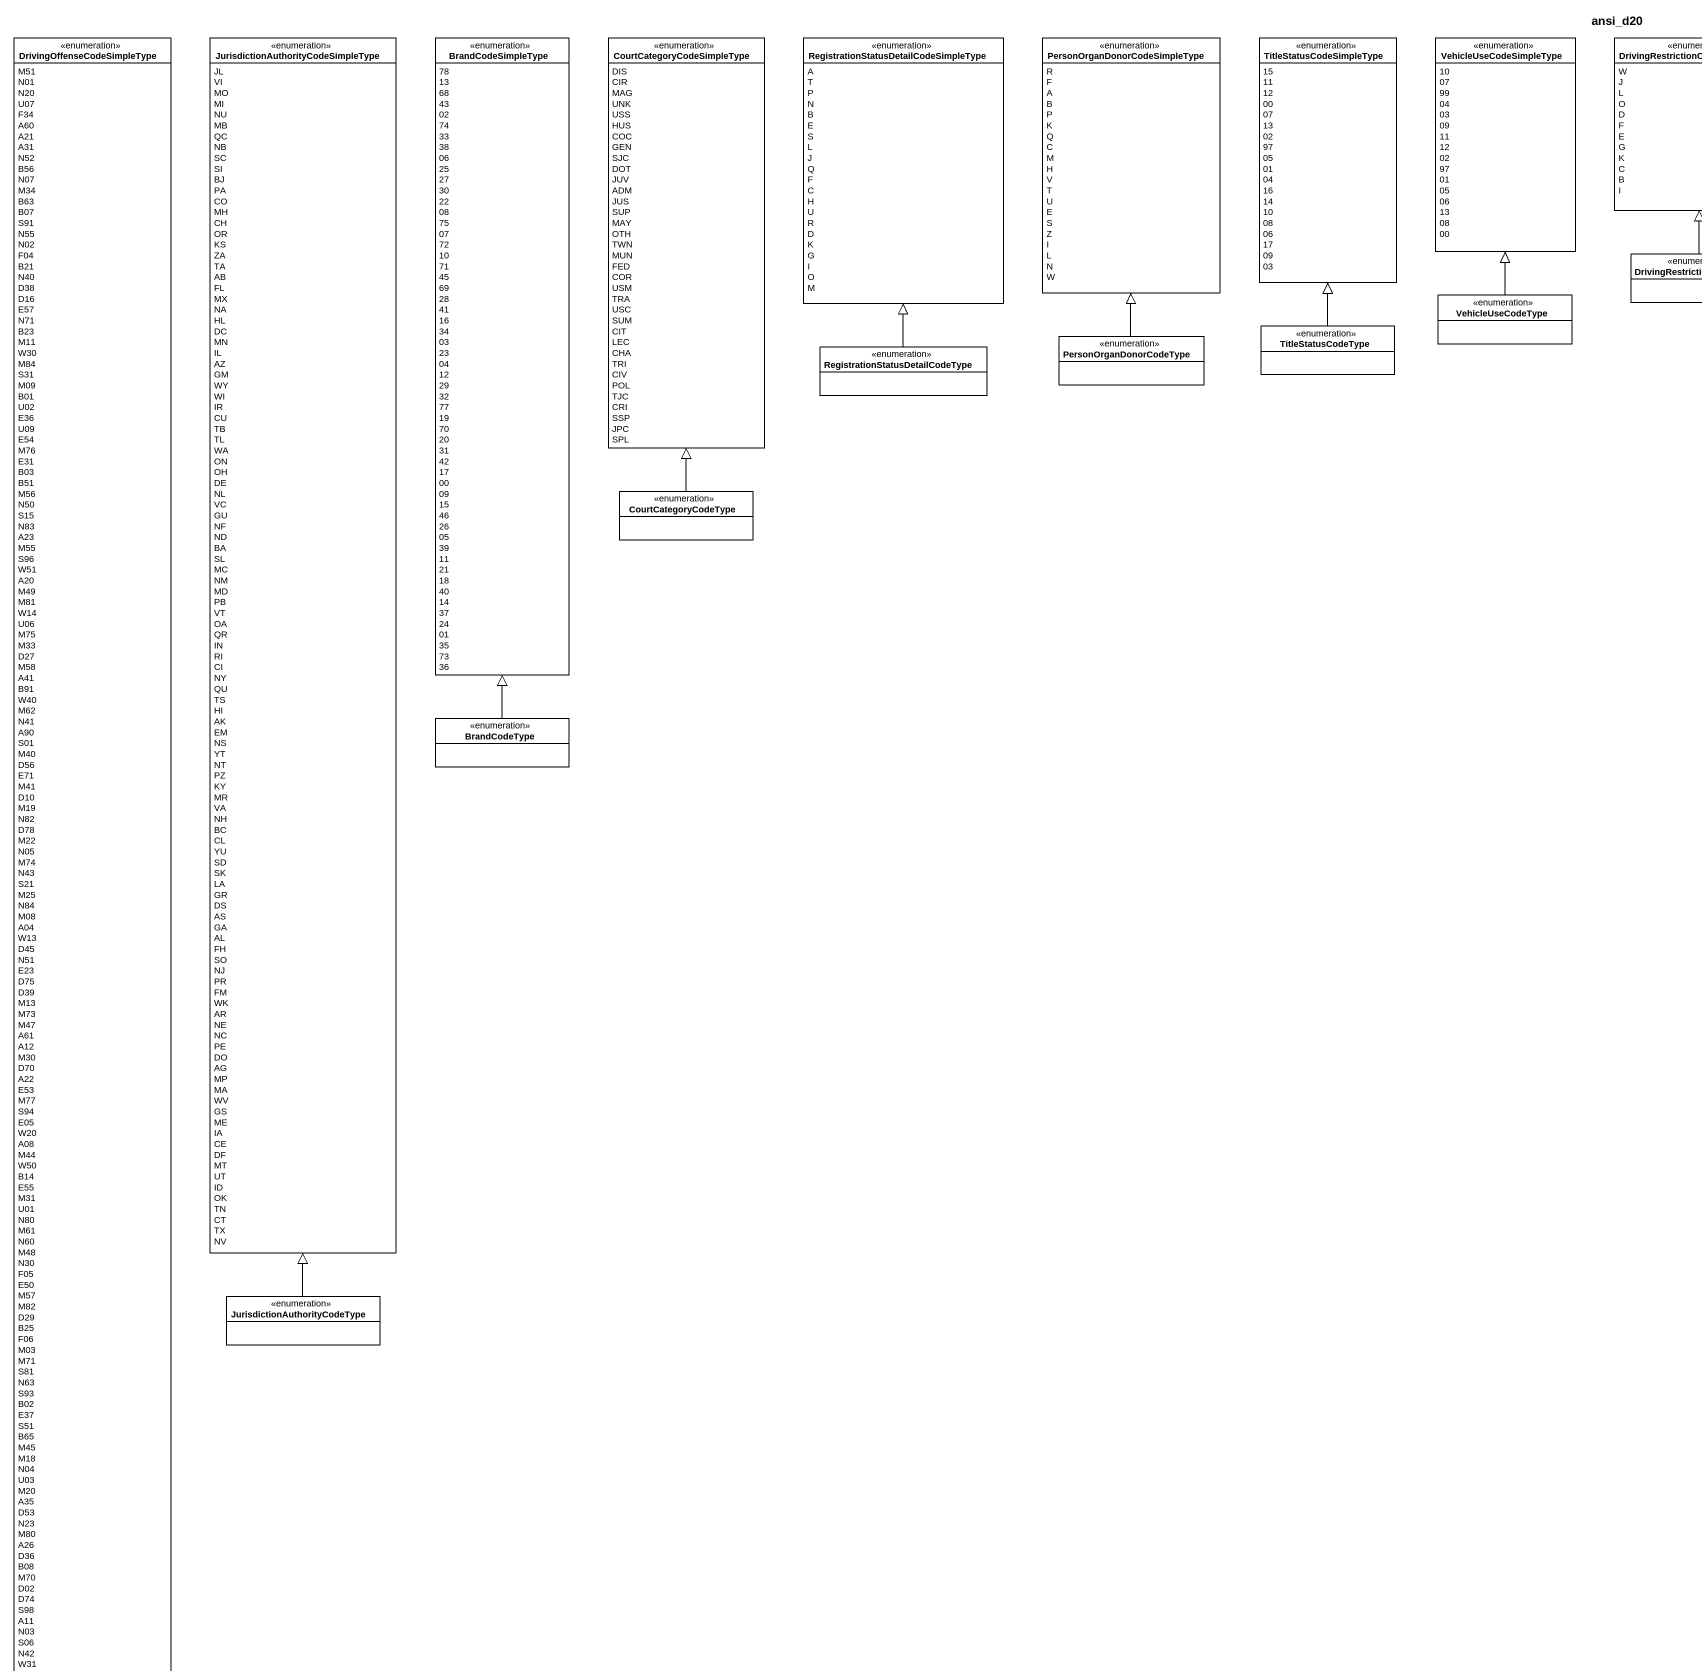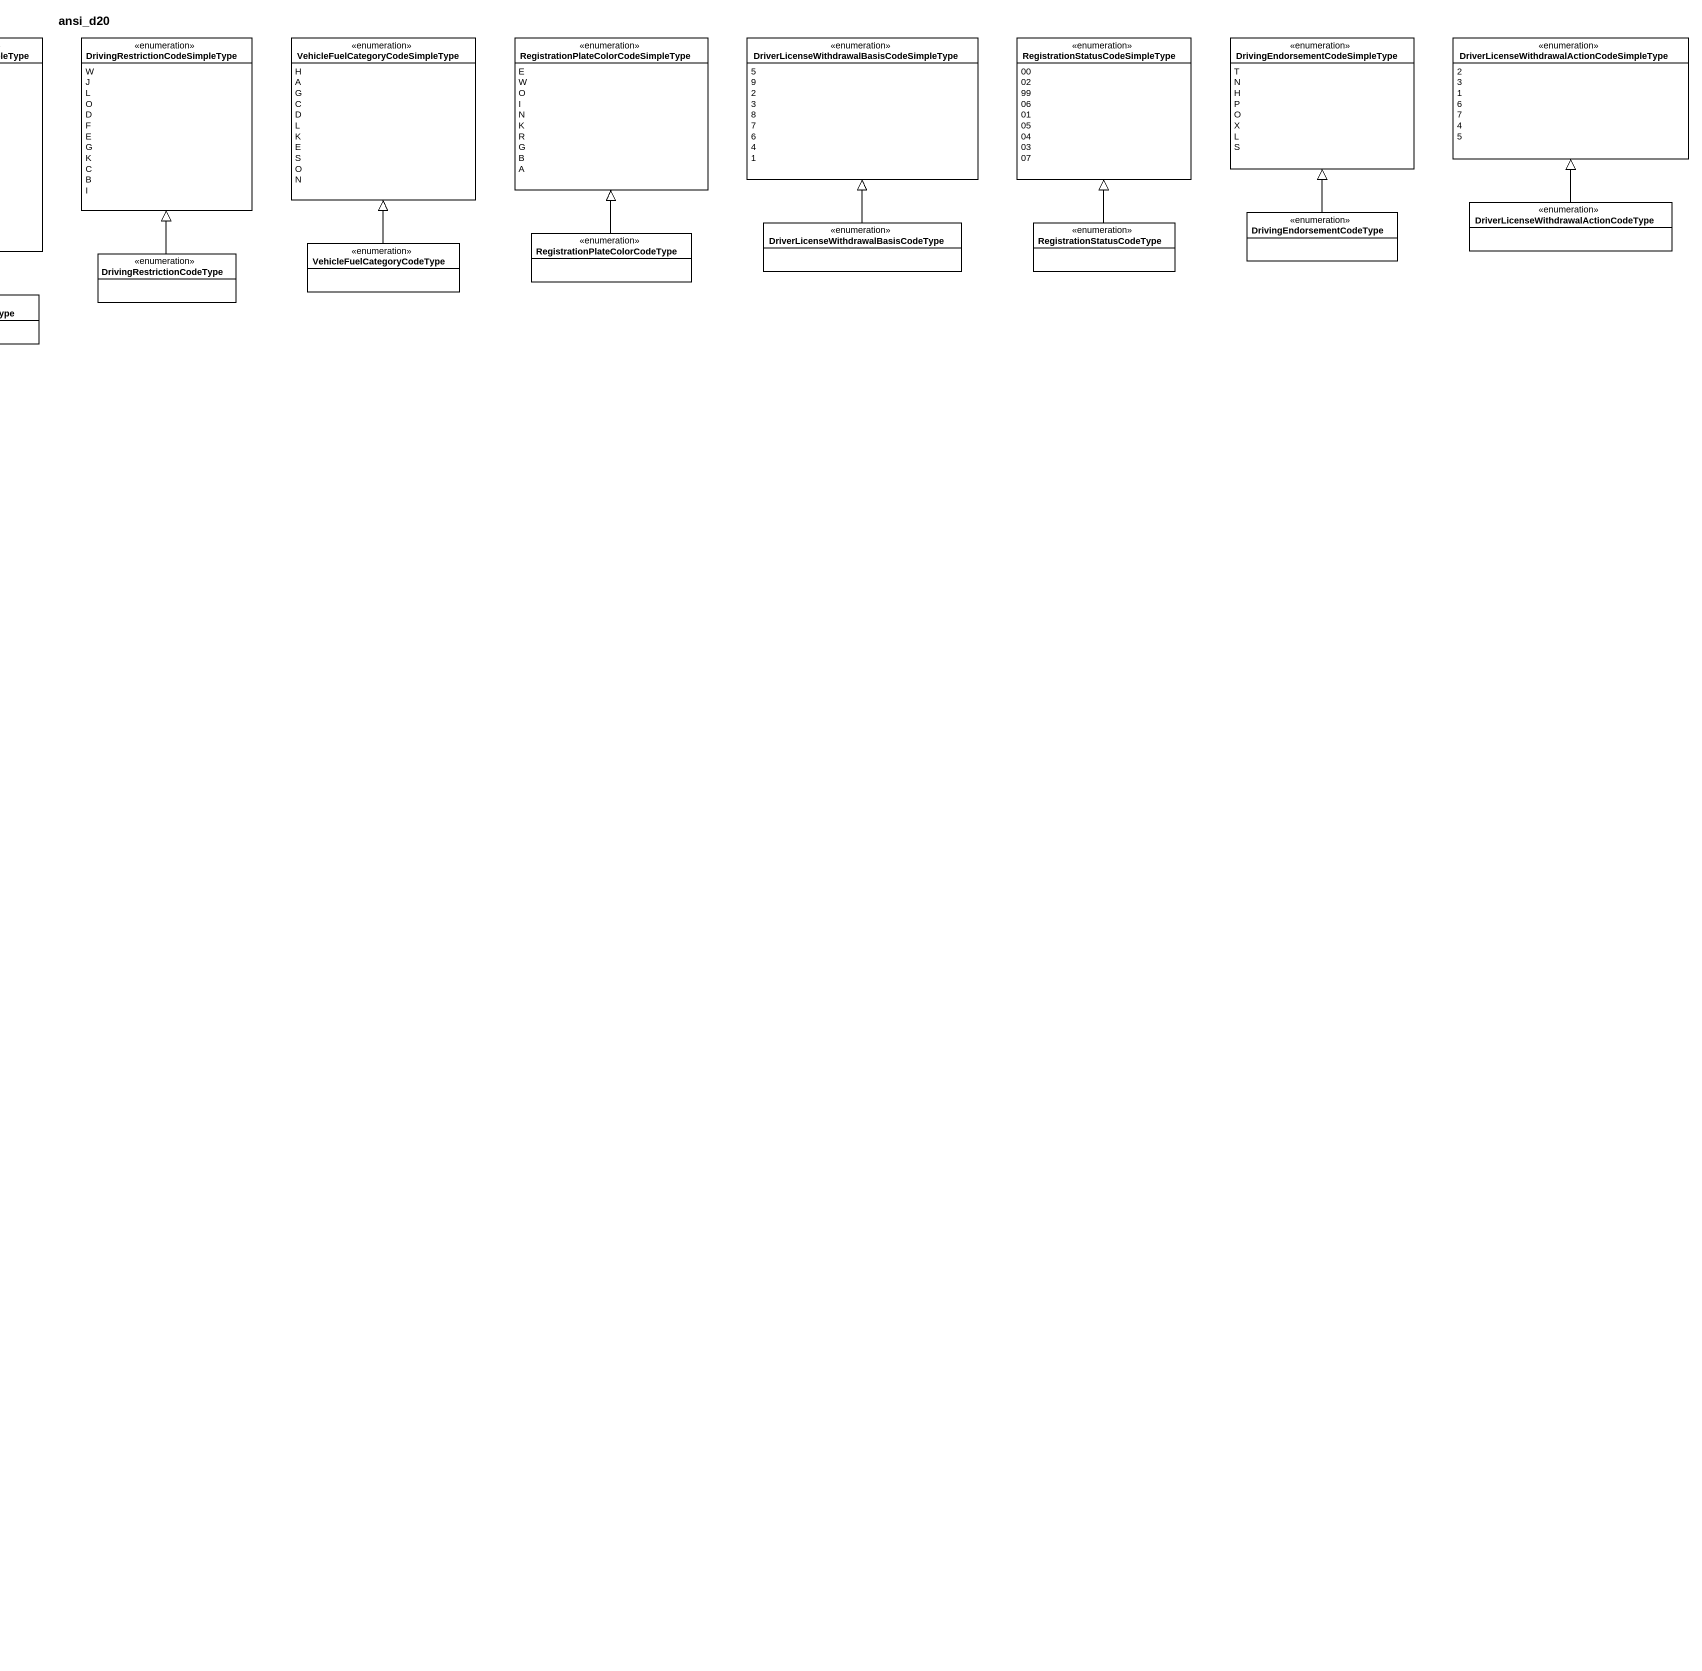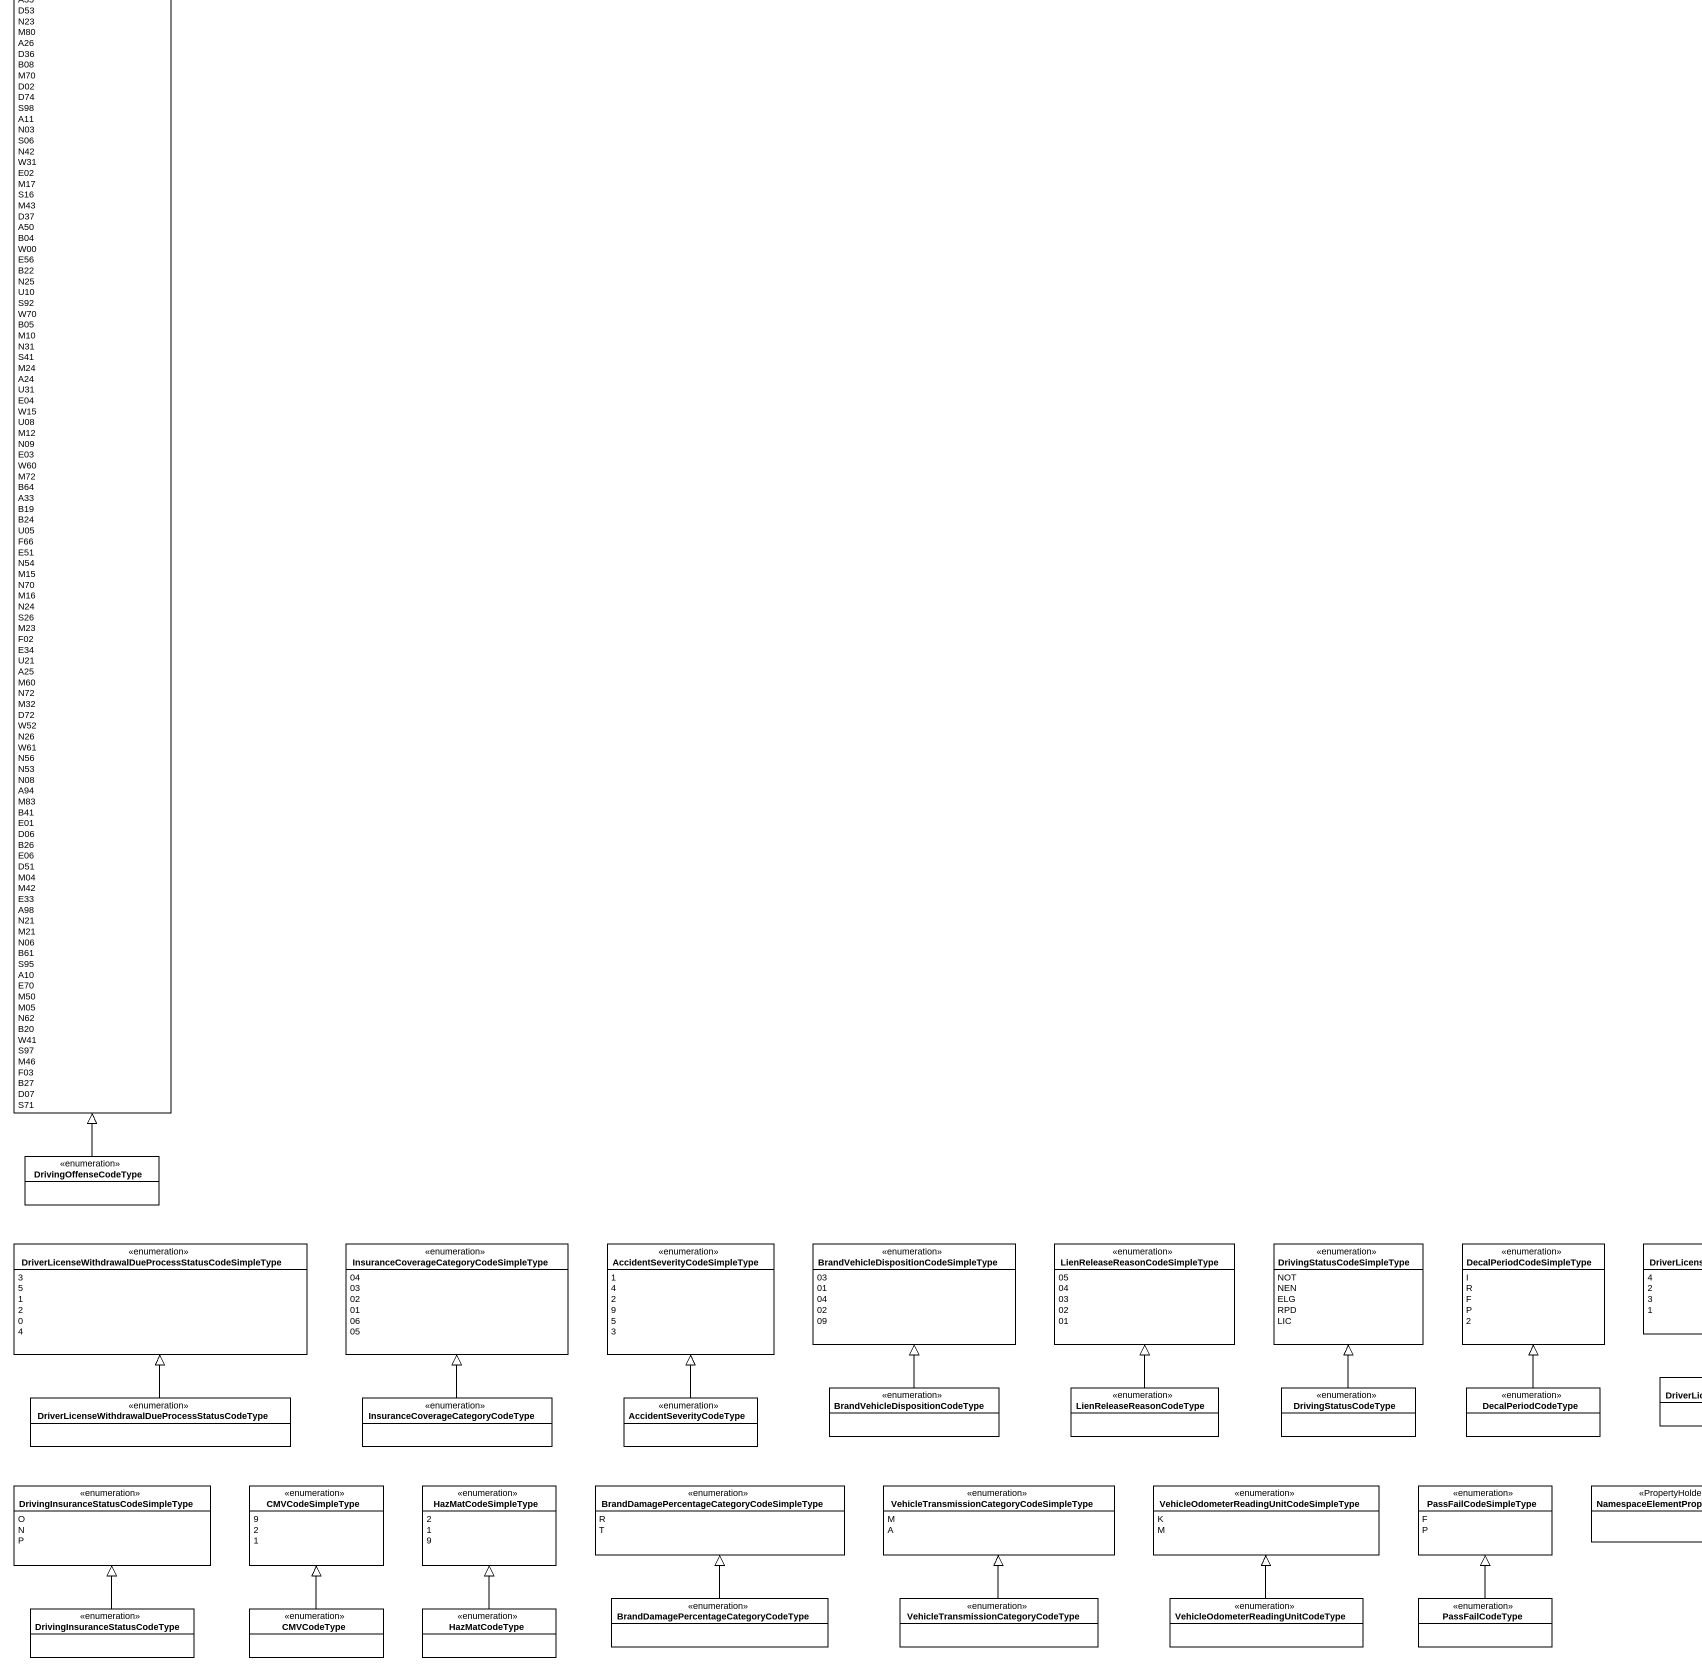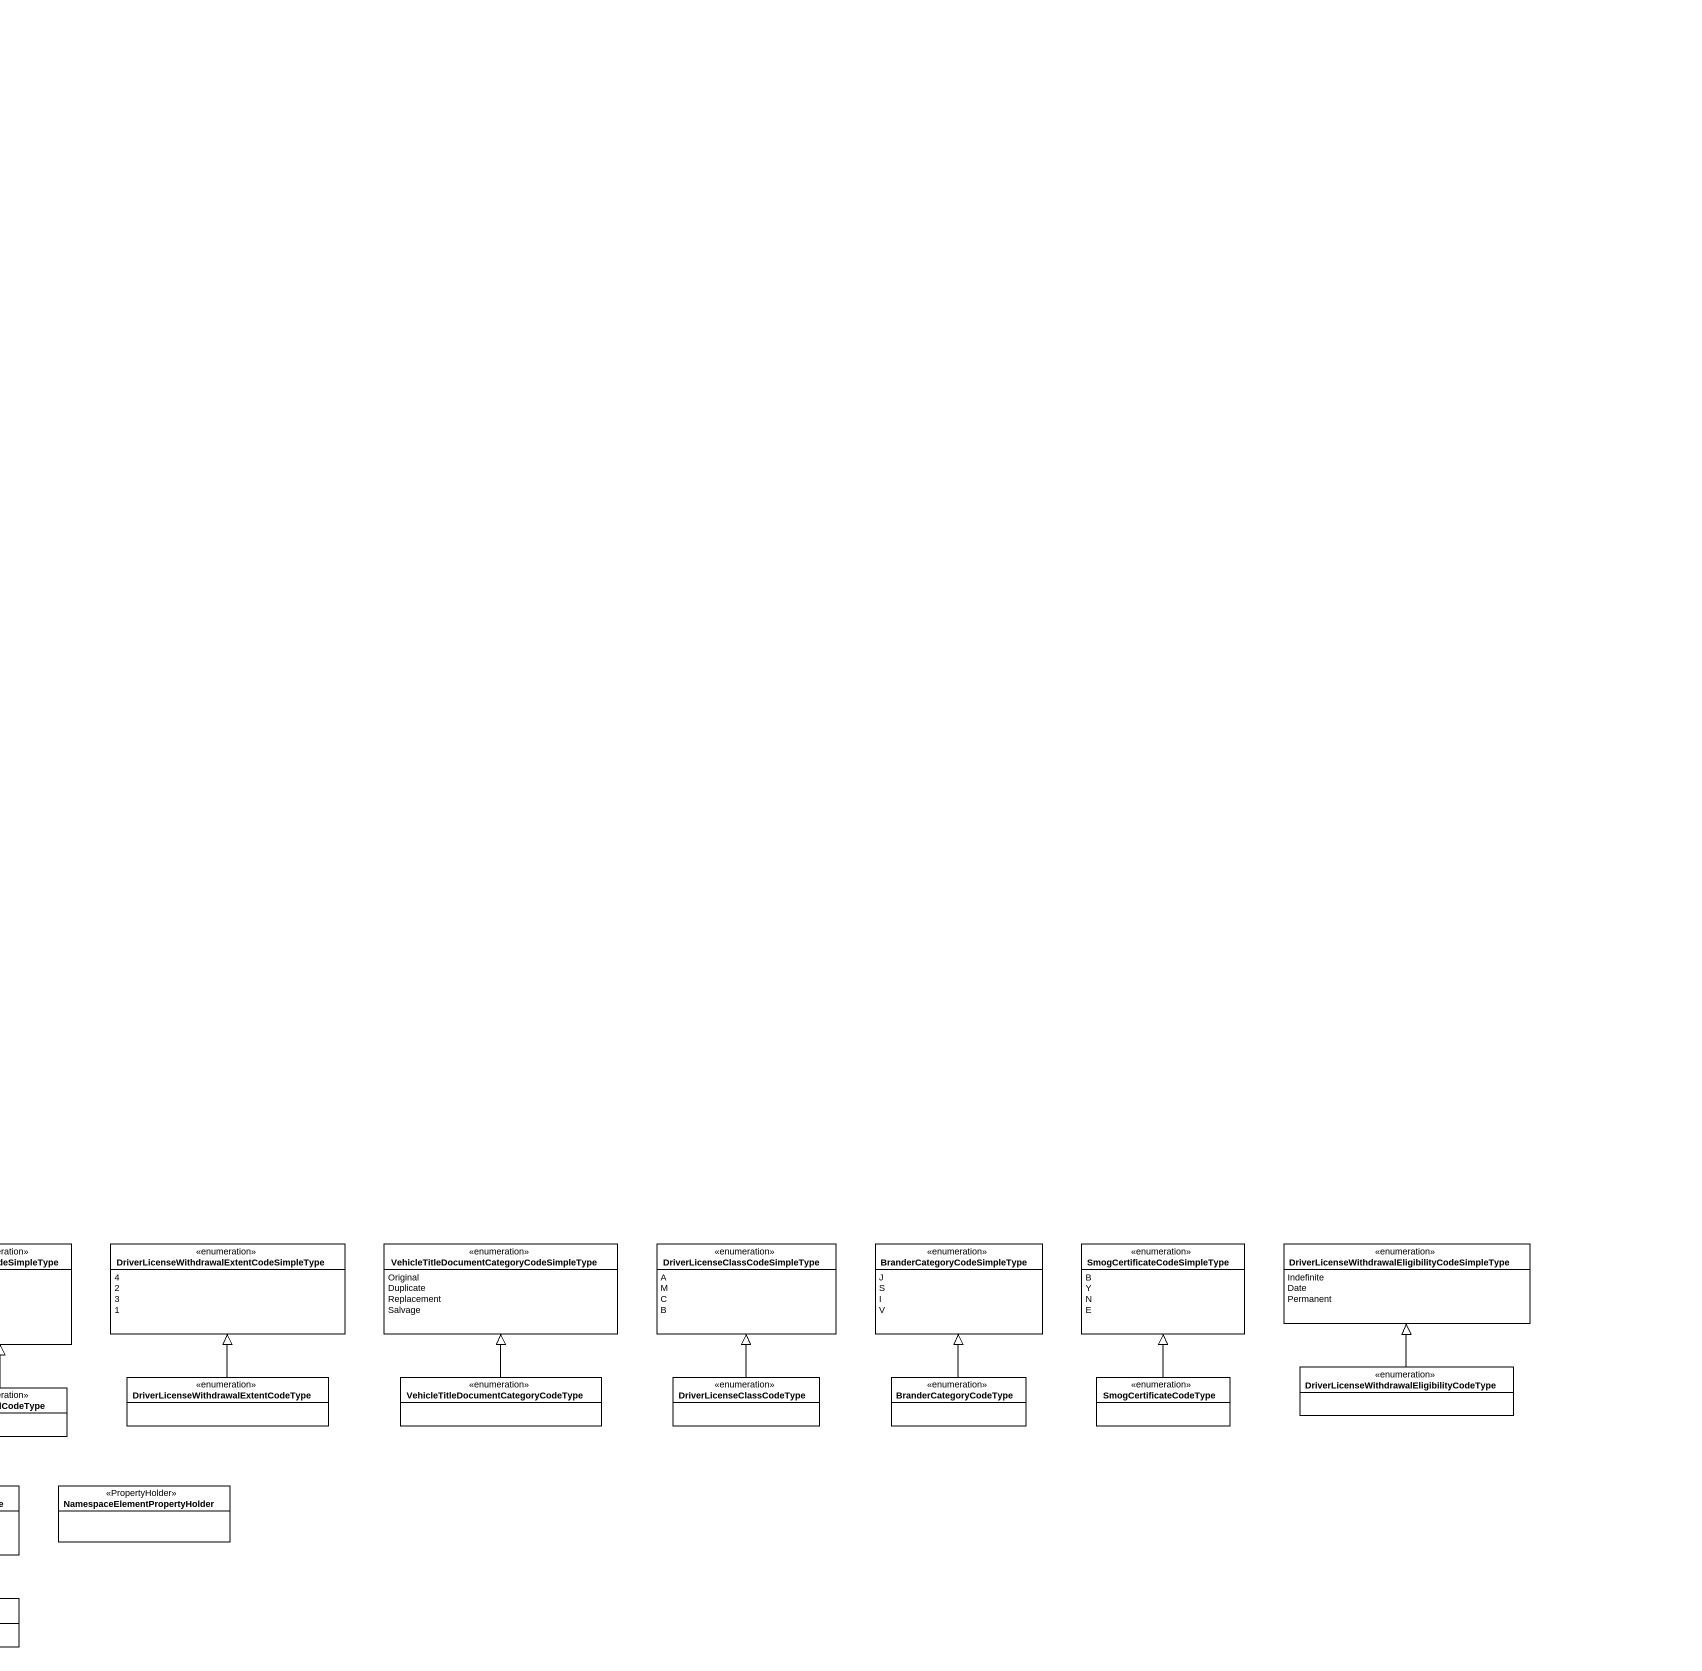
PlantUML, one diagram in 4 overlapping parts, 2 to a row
@startuml
title ansi_d20
hide circle
hide empty members
enum DrivingOffenseCodeSimpleType {
  M51
  N01
  N20
  U07
  F34
  A60
  A21
  A31
  N52
  B56
  N07
  M34
  B63
  B07
  S91
  N55
  N02
  F04
  B21
  N40
  D38
  D16
  E57
  N71
  B23
  M11
  W30
  M84
  S31
  M09
  B01
  U02
  E36
  U09
  E54
  M76
  E31
  B03
  B51
  M56
  N50
  S15
  N83
  A23
  M55
  S96
  W51
  A20
  M49
  M81
  W14
  U06
  M75
  M33
  D27
  M58
  A41
  B91
  W40
  M62
  N41
  A90
  S01
  M40
  D56
  E71
  M41
  D10
  M19
  N82
  D78
  M22
  N05
  M74
  N43
  S21
  M25
  N84
  M08
  A04
  W13
  D45
  N51
  E23
  D75
  D39
  M13
  M73
  M47
  A61
  A12
  M30
  D70
  A22
  E53
  M77
  S94
  E05
  W20
  A08
  M44
  W50
  B14
  E55
  M31
  U01
  N80
  M61
  N60
  M48
  N30
  F05
  E50
  M57
  M82
  D29
  B25
  F06
  M03
  M71
  S81
  N63
  S93
  B02
  E37
  S51
  B65
  M45
  M18
  N04
  U03
  M20
  A35
  D53
  N23
  M80
  A26
  D36
  B08
  M70
  D02
  D74
  S98
  A11
  N03
  S06
  N42
  W31
  E02
  M17
  S16
  M43
  D37
  A50
  B04
  W00
  E56
  B22
  N25
  U10
  S92
  W70
  B05
  M10
  N31
  S41
  M24
  A24
  U31
  E04
  W15
  U08
  M12
  N09
  E03
  W60
  M72
  B64
  A33
  B19
  B24
  U05
  F66
  E51
  N54
  M15
  N70
  M16
  N24
  S26
  M23
  F02
  E34
  U21
  A25
  M60
  N72
  M32
  D72
  W52
  N26
  W61
  N56
  N53
  N08
  A94
  M83
  B41
  E01
  D06
  B26
  E06
  D51
  M04
  M42
  E33
  A98
  N21
  M21
  N06
  B61
  S95
  A10
  E70
  M50
  M05
  N62
  B20
  W41
  S97
  M46
  F03
  B27
  D07
  S71
}
enum "JurisdictionAuthorityCodeSimpleType" as JurisdictionAuthorityCodeSim {
  JL
  VI
  MO
  MI
  NU
  MB
  QC
  NB
  SC
  SI
  BJ
  PA
  CO
  MH
  CH
  OR
  KS
  ZA
  TA
  AB
  FL
  MX
  NA
  HL
  DC
  MN
  IL
  AZ
  GM
  WY
  WI
  IR
  CU
  TB
  TL
  WA
  ON
  OH
  DE
  NL
  VC
  GU
  NF
  ND
  BA
  SL
  MC
  NM
  MD
  PB
  VT
  OA
  QR
  IN
  RI
  CI
  NY
  QU
  TS
  HI
  AK
  EM
  NS
  YT
  NT
  PZ
  KY
  MR
  VA
  NH
  BC
  CL
  YU
  SD
  SK
  LA
  GR
  DS
  AS
  GA
  AL
  FH
  SO
  NJ
  PR
  FM
  WK
  AR
  NE
  NC
  PE
  DO
  AG
  MP
  MA
  WV
  GS
  ME
  IA
  CE
  DF
  MT
  UT
  ID
  OK
  TN
  CT
  TX
  NV
}
enum BrandCodeSimpleType {
  78
  13
  68
  43
  02
  74
  33
  38
  06
  25
  27
  30
  22
  08
  75
  07
  72
  10
  71
  45
  69
  28
  41
  16
  34
  03
  23
  04
  12
  29
  32
  77
  19
  70
  20
  31
  42
  17
  00
  09
  15
  46
  26
  05
  39
  11
  21
  18
  40
  14
  37
  24
  01
  35
  73
  36
}
enum CourtCategoryCodeSimpleType {
  DIS
  CIR
  MAG
  UNK
  USS
  HUS
  COC
  GEN
  SJC
  DOT
  JUV
  ADM
  JUS
  SUP
  MAY
  OTH
  TWN
  MUN
  FED
  COR
  USM
  TRA
  USC
  SUM
  CIT
  LEC
  CHA
  TRI
  CIV
  POL
  TJC
  CRI
  SSP
  JPC
  SPL
}
enum "RegistrationStatusDetailCodeSimpleType" as RegistrationStatusDetailCode {
  A
  T
  P
  N
  B
  E
  S
  L
  J
  Q
  F
  C
  H
  U
  R
  D
  K
  G
  I
  O
  M
}
enum "PersonOrganDonorCodeSimpleType" as PersonOrganDonorCodeSimpleTy {
  R
  F
  A
  B
  P
  K
  Q
  C
  M
  H
  V
  T
  U
  E
  S
  Z
  I
  L
  N
  W
}
enum TitleStatusCodeSimpleType {
  15
  11
  12
  00
  07
  13
  02
  97
  05
  01
  04
  16
  14
  10
  08
  06
  17
  09
  03
}
enum VehicleUseCodeSimpleType {
  10
  07
  99
  04
  03
  09
  11
  12
  02
  97
  01
  05
  06
  13
  08
  00
}
enum "DrivingRestrictionCodeSimpleType" as DrivingRestrictionCodeSimple {
  W
  J
  L
  O
  D
  F
  E
  G
  K
  C
  B
  I
}
enum "VehicleFuelCategoryCodeSimpleType" as VehicleFuelCategoryCodeSimpl {
  H
  A
  G
  C
  D
  L
  K
  E
  S
  O
  N
}
enum "RegistrationPlateColorCodeSimpleType" as RegistrationPlateColorCodeSi {
  E
  W
  O
  I
  N
  K
  R
  G
  B
  A
}
enum "DriverLicenseWithdrawalBasisCodeSimpleType" as DriverLicenseWithdrawalBasis {
  5
  9
  2
  3
  8
  7
  6
  4
  1
}
enum "RegistrationStatusCodeSimpleType" as RegistrationStatusCodeSimple {
  00
  02
  99
  06
  01
  05
  04
  03
  07
}
enum "DrivingEndorsementCodeSimpleType" as DrivingEndorsementCodeSimple {
  T
  N
  H
  P
  O
  X
  L
  S
}
enum "DriverLicenseWithdrawalActionCodeSimpleType" as DriverLicenseWithdrawalActio {
  2
  3
  1
  6
  7
  4
  5
}
enum DrivingEndorsementCodeType
enum "DriverLicenseWithdrawalActionCodeType" as DriverLicenseWithdrawalActio_2
enum VehicleFuelCategoryCodeType
enum "RegistrationPlateColorCodeType" as RegistrationPlateColorCodeTy
enum "DriverLicenseWithdrawalBasisCodeType" as DriverLicenseWithdrawalBasis_2
enum RegistrationStatusCodeType
enum DrivingRestrictionCodeType
enum TitleStatusCodeType
enum VehicleUseCodeType
enum "RegistrationStatusDetailCodeType" as RegistrationStatusDetailCode_2
enum PersonOrganDonorCodeType
enum CourtCategoryCodeType
enum BrandCodeType
enum "JurisdictionAuthorityCodeType" as JurisdictionAuthorityCodeTyp
enum DrivingOffenseCodeType
enum "DriverLicenseWithdrawalDueProcessStatusCodeSimpleType" as DriverLicenseWithdrawalDuePr {
  3
  5
  1
  2
  0
  4
}
enum "InsuranceCoverageCategoryCodeSimpleType" as InsuranceCoverageCategoryCod {
  04
  03
  02
  01
  06
  05
}
enum "AccidentSeverityCodeSimpleType" as AccidentSeverityCodeSimpleTy {
  1
  4
  2
  9
  5
  3
}
enum "BrandVehicleDispositionCodeSimpleType" as BrandVehicleDispositionCodeS {
  03
  01
  04
  02
  09
}
enum "LienReleaseReasonCodeSimpleType" as LienReleaseReasonCodeSimpleT {
  05
  04
  03
  02
  01
}
enum DrivingStatusCodeSimpleType {
  NOT
  NEN
  ELG
  RPD
  LIC
}
enum DecalPeriodCodeSimpleType {
  I
  R
  F
  P
  2
}
enum "DriverLicenseWithdrawalExtentCodeSimpleType" as DriverLicenseWithdrawalExten {
  4
  2
  3
  1
}
enum "VehicleTitleDocumentCategoryCodeSimpleType" as VehicleTitleDocumentCategory {
  Original
  Duplicate
  Replacement
  Salvage
}
enum "DriverLicenseClassCodeSimpleType" as DriverLicenseClassCodeSimple {
  A
  M
  C
  B
}
enum "BranderCategoryCodeSimpleType" as BranderCategoryCodeSimpleTyp {
  J
  S
  I
  V
}
enum "SmogCertificateCodeSimpleType" as SmogCertificateCodeSimpleTyp {
  B
  Y
  N
  E
}
enum "DriverLicenseWithdrawalEligibilityCodeSimpleType" as DriverLicenseWithdrawalEligi {
  Indefinite
  Date
  Permanent
}
enum "DriverLicenseWithdrawalExtentCodeType" as DriverLicenseWithdrawalExten_2
enum "VehicleTitleDocumentCategoryCodeType" as VehicleTitleDocumentCategory_2
enum DriverLicenseClassCodeType
enum BranderCategoryCodeType
enum SmogCertificateCodeType
enum "DriverLicenseWithdrawalEligibilityCodeType" as DriverLicenseWithdrawalEligi_2
enum "DriverLicenseWithdrawalDueProcessStatusCodeType" as DriverLicenseWithdrawalDuePr_2
enum "InsuranceCoverageCategoryCodeType" as InsuranceCoverageCategoryCod_2
enum AccidentSeverityCodeType
enum "BrandVehicleDispositionCodeType" as BrandVehicleDispositionCodeT
enum LienReleaseReasonCodeType
enum DrivingStatusCodeType
enum DecalPeriodCodeType
enum "DrivingInsuranceStatusCodeSimpleType" as DrivingInsuranceStatusCodeSi {
  O
  N
  P
}
enum CMVCodeSimpleType {
  9
  2
  1
}
enum HazMatCodeSimpleType {
  2
  1
  9
}
enum "BrandDamagePercentageCategoryCodeSimpleType" as BrandDamagePercentageCategor {
  R
  T
}
enum "VehicleTransmissionCategoryCodeSimpleType" as VehicleTransmissionCategoryC {
  M
  A
}
enum "VehicleOdometerReadingUnitCodeSimpleType" as VehicleOdometerReadingUnitCo {
  K
  M
}
enum PassFailCodeSimpleType {
  F
  P
}
class "NamespaceElementPropertyHolder" as NamespaceElementPropertyHold <<PropertyHolder>>
enum "DrivingInsuranceStatusCodeType" as DrivingInsuranceStatusCodeTy
enum CMVCodeType
enum HazMatCodeType
enum "BrandDamagePercentageCategoryCodeType" as BrandDamagePercentageCategor_2
enum "VehicleTransmissionCategoryCodeType" as VehicleTransmissionCategoryC_2
enum "VehicleOdometerReadingUnitCodeType" as VehicleOdometerReadingUnitCo_2
enum PassFailCodeType
DrivingEndorsementCodeType -up-|> DrivingEndorsementCodeSimple
DriverLicenseWithdrawalActio_2 -up-|> DriverLicenseWithdrawalActio
VehicleFuelCategoryCodeType -up-|> VehicleFuelCategoryCodeSimpl
RegistrationPlateColorCodeTy -up-|> RegistrationPlateColorCodeSi
DriverLicenseWithdrawalBasis_2 -up-|> DriverLicenseWithdrawalBasis
RegistrationStatusCodeType -up-|> RegistrationStatusCodeSimple
DrivingRestrictionCodeType -up-|> DrivingRestrictionCodeSimple
TitleStatusCodeType -up-|> TitleStatusCodeSimpleType
VehicleUseCodeType -up-|> VehicleUseCodeSimpleType
RegistrationStatusDetailCode_2 -up-|> RegistrationStatusDetailCode
PersonOrganDonorCodeType -up-|> PersonOrganDonorCodeSimpleTy
CourtCategoryCodeType -up-|> CourtCategoryCodeSimpleType
BrandCodeType -up-|> BrandCodeSimpleType
JurisdictionAuthorityCodeTyp -up-|> JurisdictionAuthorityCodeSim
DrivingOffenseCodeType -up-|> DrivingOffenseCodeSimpleType
DriverLicenseWithdrawalExten_2 -up-|> DriverLicenseWithdrawalExten
VehicleTitleDocumentCategory_2 -up-|> VehicleTitleDocumentCategory
DriverLicenseClassCodeType -up-|> DriverLicenseClassCodeSimple
BranderCategoryCodeType -up-|> BranderCategoryCodeSimpleTyp
SmogCertificateCodeType -up-|> SmogCertificateCodeSimpleTyp
DriverLicenseWithdrawalEligi_2 -up-|> DriverLicenseWithdrawalEligi
DriverLicenseWithdrawalDuePr_2 -up-|> DriverLicenseWithdrawalDuePr
InsuranceCoverageCategoryCod_2 -up-|> InsuranceCoverageCategoryCod
AccidentSeverityCodeType -up-|> AccidentSeverityCodeSimpleTy
BrandVehicleDispositionCodeT -up-|> BrandVehicleDispositionCodeS
LienReleaseReasonCodeType -up-|> LienReleaseReasonCodeSimpleT
DrivingStatusCodeType -up-|> DrivingStatusCodeSimpleType
DecalPeriodCodeType -up-|> DecalPeriodCodeSimpleType
DrivingInsuranceStatusCodeTy -up-|> DrivingInsuranceStatusCodeSi
CMVCodeType -up-|> CMVCodeSimpleType
HazMatCodeType -up-|> HazMatCodeSimpleType
BrandDamagePercentageCategor_2 -up-|> BrandDamagePercentageCategor
VehicleTransmissionCategoryC_2 -up-|> VehicleTransmissionCategoryC
VehicleOdometerReadingUnitCo_2 -up-|> VehicleOdometerReadingUnitCo
PassFailCodeType -up-|> PassFailCodeSimpleType
@enduml
